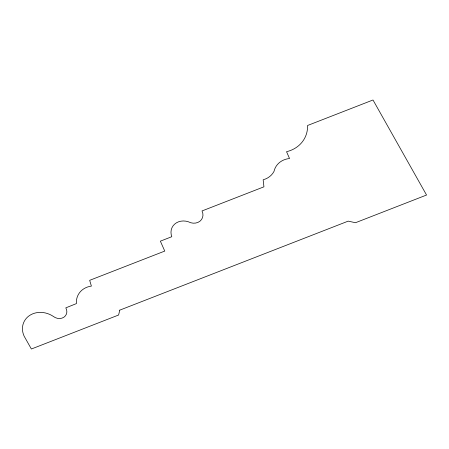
<?xml version="1.0" encoding="UTF-8"?>
<svg xmlns="http://www.w3.org/2000/svg" width="449" height="449" viewBox="0 0 449 449"><rect width="100%" height="100%" fill="white"/><g stroke="black" fill="none" stroke-linecap="round" stroke-linejoin="round"><path stroke-width="0.67" d="M119.76 310.147L118.615 315.013L31.374 349.008L24.083 336.065A20.603 17.825 25.3 0 1 29.477 315.552A20.603 17.825 25.3 0 1 53.257 316.365A8.643 7.481 25.3 0 0 63.932 317.202A8.643 7.481 25.3 0 0 65.807 307.862L76.437 303.586A20.559 17.786 25.3 0 1 91.388 286.097L89.671 280.333L164.761 251.075L160.36 241.164L171.804 236.702A14.329 12.398 25.3 0 1 174.571 224.186A14.329 12.398 25.3 0 1 188.316 221.75A10.428 9.019 25.3 0 0 199.928 221.228A10.428 9.019 25.3 0 0 202.022 210.946L263.939 186.823L263.153 179.78A20.8 17.994 25.3 0 0 274.008 171.395A20.811 18.005 25.3 0 1 289.543 158.514L286.535 151.706A33.136 28.669 25.3 0 0 307.565 125.49L373.001 99.992L426.55 195.034L355.501 222.715L348.2 221.138L119.76 310.147"/></g></svg>
